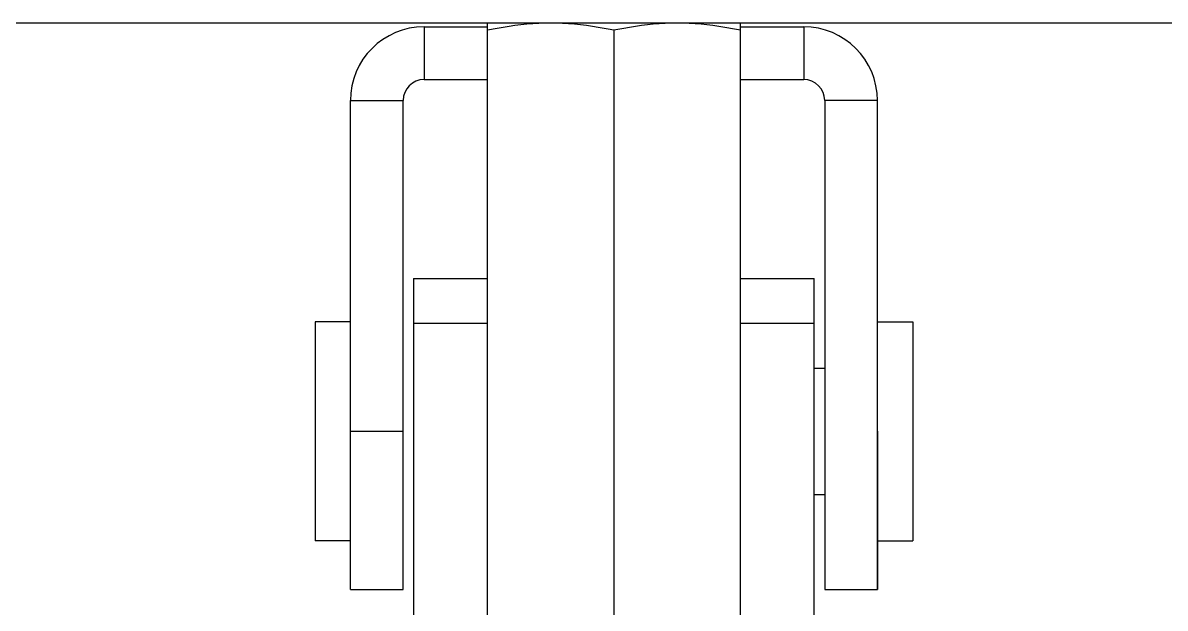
# Model space of a CAD drawing. Extents: x 27938 to 1042331, y -235042 to 1535213.
# Drawn here: x 700645 to 701609, y 755853 to 756346 of the extents above; entities that cross this region are included whole.
import ezdxf

# ---------------------------------------------------------------- set-up
doc = ezdxf.new("R2010")
doc.units = 0
doc.header["$LTSCALE"] = 1000
doc.header["$MEASUREMENT"] = 0
doc.layers.add('bz', color=2, linetype='Continuous')

msp = doc.modelspace()

# ---------------------------------------------------------------- linework, layer by layer
at = {"linetype": 'Continuous'}
for p, q in [((701036.65, 755812.44), (701036.65, 756346.29)), ((701036.65, 756346.29), (701250.19, 756346.29)), ((701250.19, 755812.44), (701250.19, 756346.29)), ((700983.26, 756343), (700983.26, 756298.51)), ((700983.26, 756343), (701036.65, 756343)), ((701143.42, 756340.28), (701143.42, 755818.46)), ((701250.19, 756343), (701303.57, 756343)), ((701303.57, 756343), (701303.57, 756298.51)), ((700983.26, 756298.51), (701036.65, 756298.51)), ((701250.19, 756298.51), (701303.57, 756298.51)), ((700920.98, 755868.26), (700920.98, 756280.72)), ((700920.98, 756280.72), (700965.47, 756280.72)), ((700965.47, 755868.26), (700965.47, 756280.72)), ((701321.37, 756280.72), (701321.37, 755868.26)), ((701365.85, 756280.72), (701321.37, 756280.72)), ((701365.85, 755868.26), (701365.85, 756280.72)), ((700974.37, 756130.73), (700974.37, 755787.81)), ((700974.37, 756130.73), (701036.65, 756130.73)), ((701250.19, 756130.73), (701312.47, 756130.73)), ((701312.47, 755787.81), (701312.47, 756130.74)), ((700920.98, 756094.19), (700891.19, 756094.19)), ((701365.85, 756094.19), (701395.64, 756094.19)), ((700974.37, 756092.95), (701036.65, 756092.95)), ((701250.19, 756092.95), (701312.47, 756092.95)), ((701312.47, 756055.1), (701321.37, 756055.1)), ((700920.98, 756001.72), (700965.47, 756001.72)), ((701365.85, 756001.72), (701365.85, 755868.26)), ((701312.47, 755948.51), (701321.37, 755948.51)), ((700920.98, 755909.25), (700891.19, 755909.25)), ((701365.85, 755909.25), (701395.64, 755909.25)), ((700920.98, 755868.26), (700965.47, 755868.26)), ((701321.37, 755868.26), (701365.85, 755868.26))]:
    msp.add_line(p, q, dxfattribs=at)
for p, q in [((700891.19, 756094.19), (700891.19, 755909.25)), ((701395.64, 756094.19), (701395.64, 755909.25))]:
    msp.add_line(p, q)
for centre, radius, start, end in [((700983.26, 756280.72), 62.28, 90, 180), ((701303.57, 756280.72), 62.28, 0, 90), ((700983.26, 756280.72), 17.79, 90, 180), ((701303.57, 756280.72), 17.79, 0, 90)]:
    msp.add_arc(centre, radius, start, end, dxfattribs=at)
for points, knots in [([(701036.65, 756340.28), (701041.05, 756341.21), (701058.65, 756344.57), (701076.6, 756346.29), (701090.03, 756346.29)], [0, 0, 0, 0, 0.250789, 1, 1, 1, 1]), ([(701090.03, 756346.29), (701103.46, 756346.29), (701121.42, 756344.57), (701139.02, 756341.21), (701143.42, 756340.28)], [0, 0, 0, 0, 0.749211, 1, 1, 1, 1]), ([(701143.42, 756340.28), (701147.82, 756341.21), (701165.42, 756344.57), (701183.37, 756346.29), (701196.8, 756346.29)], [0, 0, 0, 0, 0.250789, 1, 1, 1, 1]), ([(701196.8, 756346.29), (701210.23, 756346.29), (701228.19, 756344.57), (701245.79, 756341.21), (701250.19, 756340.28)], [0, 0, 0, 0, 0.749211, 1, 1, 1, 1])]:
    msp.add_open_spline(points, degree=3, knots=knots, dxfattribs=at)
at = {"layer": 'bz'}
msp.add_line((697764.24, 756346.29), (712344.24, 756346.29), dxfattribs=at)

doc.saveas('drawing.dxf')
